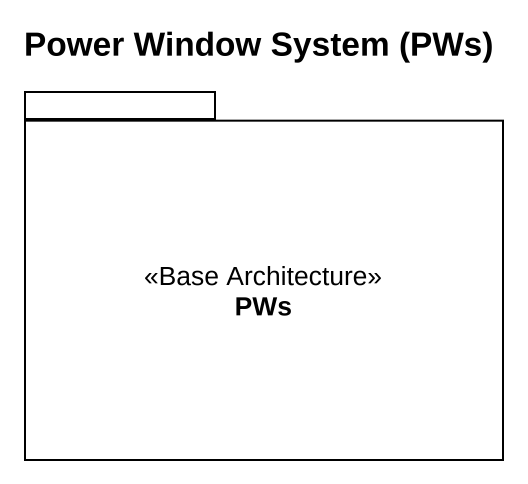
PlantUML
@startuml
title Power Window System (PWs)
package PWs <<Base Architecture>> {
}
@enduml
